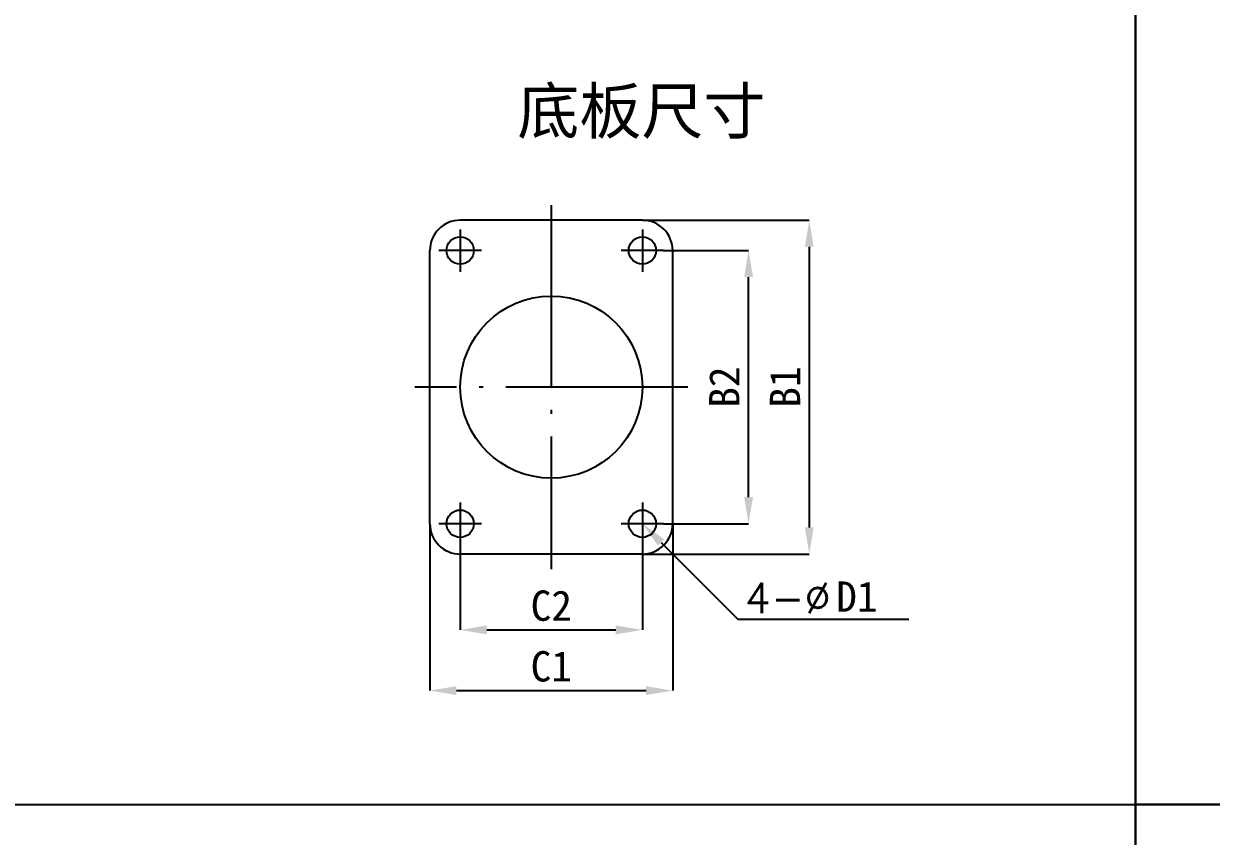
# Model space of a CAD drawing. Extents: x 1620 to 2878, y -792 to 791.
# Drawn here: x 2068.8 to 2225.3, y -586.2 to -479.1 of the extents above; entities that cross this region are included whole.
import ezdxf
from ezdxf.enums import TextEntityAlignment as Align

# ---------------------------------------------------------------- set-up
doc = ezdxf.new("R2010")
doc.units = 0
doc.header["$MEASUREMENT"] = 0
doc.linetypes.add('CEN', pattern=[30.5, 24, -3, 0.5, -3])
doc.layers.get('0').update_dxf_attribs({"linetype": 'CONTINUOUS'})
for name, color, linetype in [('BZ', 7, 'CONTINUOUS'), ('CS', 3, 'CONTINUOUS'), ('DH', 1, 'CEN')]:
    doc.layers.add(name, color=color, linetype=linetype)
doc.styles.add('HZTXT', font='txt.shx', dxfattribs={"bigfont": 'hztxt.shx'})
doc.styles.get("Standard").update_dxf_attribs({"font": 'SimSun.ttf', "width": 0.6})

msp = doc.modelspace()

# ---------------------------------------------------------------- linework, layer by layer
for p, q in [((2215.31876, -371.97458), (2215.31876, -581.97458)), ((2215.31876, -581.97458), (2512.31876, -581.97458)), ((2215.31876, -791.97458), (2215.31876, -581.97458)), ((2512.31876, -581.97458), (2215.31876, -581.97458)), ((2215.31876, -581.97458), (2215.31876, -791.97458))]:
    msp.add_line(p, q)
at = {"layer": 'BZ'}
for p, q in [((2215.31876, -581.97458), (2215.31876, -371.97458)), ((2150.31876, -504.97458), (2172.31876, -504.97458)), ((2172.31876, -508.47458), (2172.31876, -545.47458)), ((2153.11876, -508.97458), (2164.31876, -508.97458)), ((2164.31876, -541.47458), (2164.31876, -512.47458)), ((2122.31876, -544.97458), (2122.31876, -566.97458)), ((2126.31876, -544.97458), (2126.31876, -558.97458)), ((2150.31876, -544.97458), (2150.31876, -558.97458)), ((2153.11876, -544.97458), (2164.31876, -544.97458)), ((2154.31876, -544.97458), (2154.31876, -566.97458)), ((2152.79363, -547.44946), (2162.90526, -557.56108)), ((2150.31876, -548.97458), (2172.31876, -548.97458)), ((2162.90526, -557.56108), (2185.4264, -557.57056)), ((2162.90526, -557.56108), (2166.40526, -557.56108)), ((2166.40526, -557.56108), (2167.03026, -557.56108)), ((2129.81876, -558.97458), (2146.81876, -558.97458)), ((2125.81876, -566.97458), (2150.81876, -566.97458)), ((1918.31876, -581.97458), (2215.31876, -581.97458)), ((1918.31876, -581.97458), (2215.31876, -581.97458))]:
    msp.add_line(p, q, dxfattribs=at)
for points in [[(2171.73542, -508.47458), (2172.90209, -508.47458), (2172.31876, -504.97458)], [(2163.73542, -512.47458), (2164.90209, -512.47458), (2164.31876, -508.97458)], [(2163.73542, -541.47458), (2164.90209, -541.47458), (2164.31876, -544.97458)], [(2152.38115, -547.86194), (2153.20611, -547.03698), (2150.31876, -544.97458)], [(2171.73542, -545.47458), (2172.90209, -545.47458), (2172.31876, -548.97458)], [(2129.81876, -558.39125), (2129.81876, -559.55792), (2126.31876, -558.97458)], [(2146.81876, -558.39125), (2146.81876, -559.55792), (2150.31876, -558.97458)], [(2125.81876, -566.39125), (2125.81876, -567.55792), (2122.31876, -566.97458)], [(2150.81876, -566.39125), (2150.81876, -567.55792), (2154.31876, -566.97458)]]:
    msp.add_solid(points, dxfattribs=at)
at = {"layer": 'CS'}
for p, q in [((2150.31876, -504.97458), (2126.31876, -504.97458)), ((2122.31876, -544.97458), (2122.31876, -508.97458)), ((2154.31876, -544.97458), (2154.31876, -508.97458)), ((2150.31876, -548.97458), (2126.31876, -548.97458))]:
    msp.add_line(p, q, dxfattribs=at)
for centre, radius in [((2126.31876, -508.97458), 1.8), ((2150.31876, -508.97458), 1.8), ((2138.31876, -526.97458), 12), ((2126.31876, -544.97458), 1.8), ((2150.31876, -544.97458), 1.8)]:
    msp.add_circle(centre, radius, dxfattribs=at)
for centre, start, end in [((2126.31876, -508.97458), 89.9999999, 179.9999998), ((2150.31876, -508.97458), 0, 89.9999999), ((2126.31876, -544.97458), 179.9999998, 269.9999997), ((2150.31876, -544.97458), 269.9999997, 0)]:
    msp.add_arc(centre, 4, start, end, dxfattribs=at)
at = {"layer": 'DH'}
for p, q in [((2138.31876, -502.97458), (2138.31876, -550.97458)), ((2126.31876, -506.17458), (2126.31876, -511.77458)), ((2150.31876, -506.17458), (2150.31876, -511.77458)), ((2129.11876, -508.97458), (2123.51876, -508.97458)), ((2153.11876, -508.97458), (2147.51876, -508.97458)), ((2156.31876, -526.97458), (2120.31876, -526.97458)), ((2126.31876, -542.17458), (2126.31876, -547.77458)), ((2150.31876, -542.17458), (2150.31876, -547.77458)), ((2129.11876, -544.97458), (2123.51876, -544.97458)), ((2153.11876, -544.97458), (2147.51876, -544.97458))]:
    msp.add_line(p, q, dxfattribs=at)

# ---------------------------------------------------------------- texts
msp.add_text('底板尺寸', height=6).set_placement((2133.83267, -493.56278))
at = {"style": 'HZTXT'}
msp.add_text('4-%%c', height=4, dxfattribs=at).set_placement((2163.83389, -556.75339))
for tag, p in [('B2', (2164.31876, -526.97458)), ('B1', (2172.31876, -526.97458))]:
    msp.add_attdef(tag, text='', height=4, rotation=90).set_placement(p, align=Align.BOTTOM_CENTER)
for tag, p in [('C2', (2138.31876, -558.97458)), ('C1', (2138.31876, -566.97458))]:
    msp.add_attdef(tag, text='', height=4).set_placement(p, align=Align.BOTTOM_CENTER)
msp.add_attdef('D1', (2175.86554, -556.5857), '', height=4)

doc.saveas('drawing.dxf')
